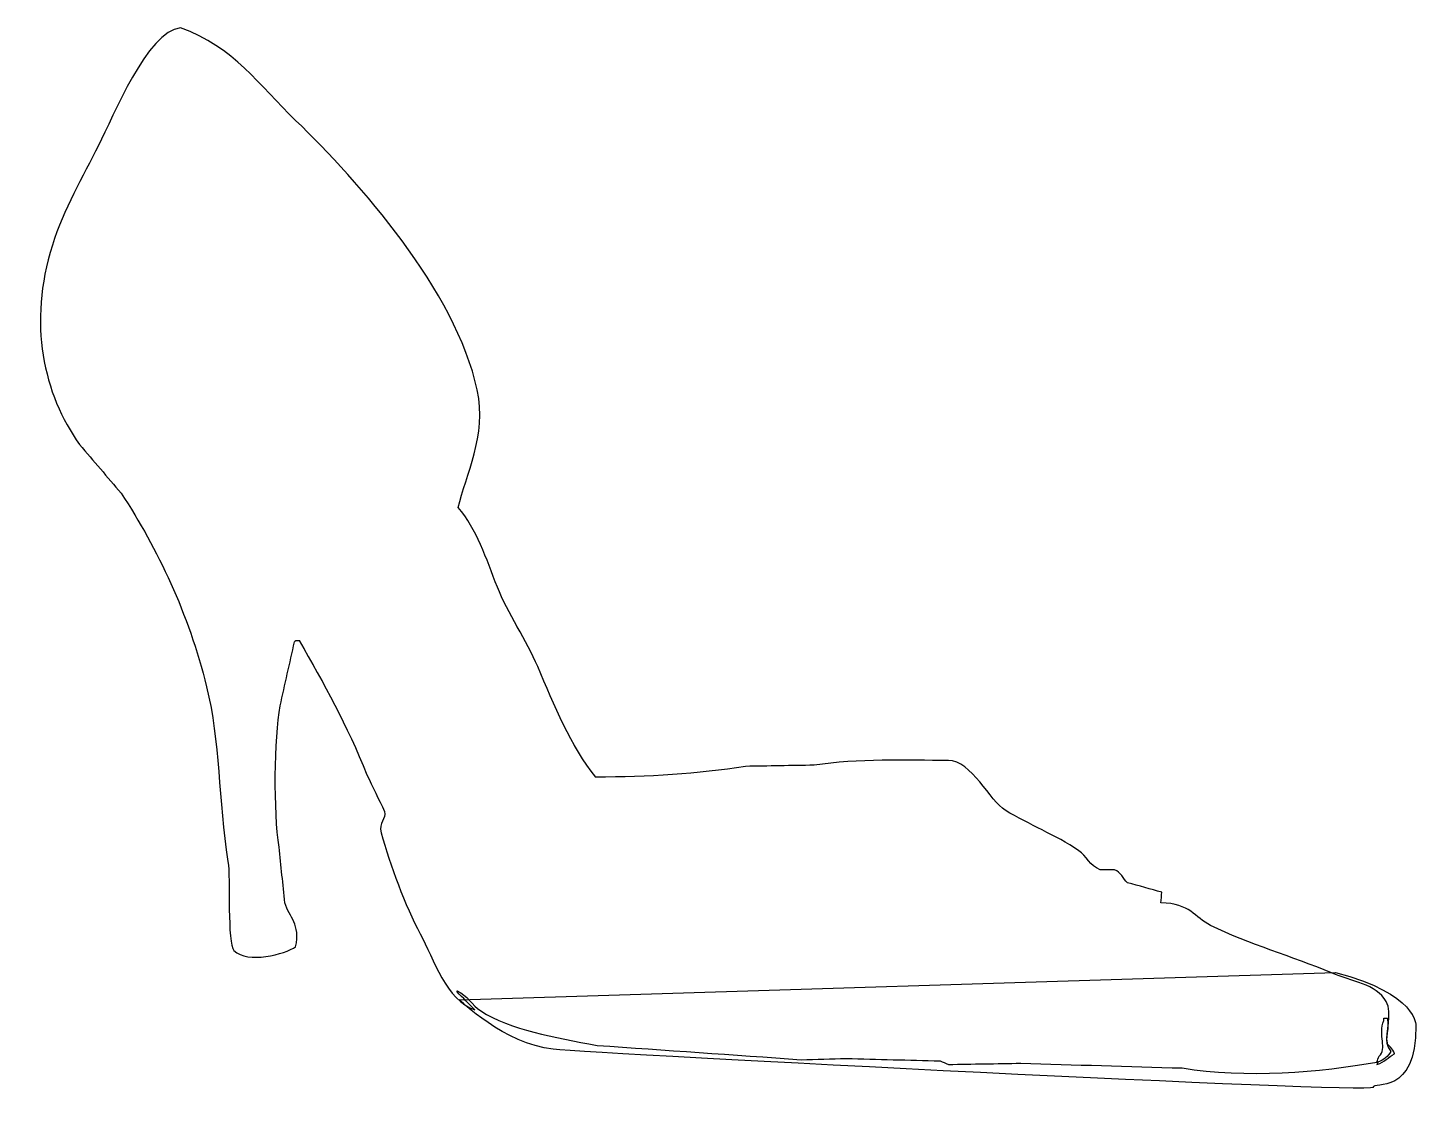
# Model space of a CAD drawing. Header units: centimetres. Extents: x -6.9 to 6.8, y -5.3 to 5.3.
import ezdxf

# ---------------------------------------------------------------- set-up
doc = ezdxf.new("R2010")
doc.units = ezdxf.units.CM
doc.header["$MEASUREMENT"] = 0
doc.layers.add('Camada 1', color=7, linetype='Continuous')

msp = doc.modelspace()

# ---------------------------------------------------------------- linework, layer by layer
at = {"layer": 'Camada 1'}
for points, knots in [([(4.29159, -3.42053), (4.58734, -3.42423), (4.62465, -3.56372), (4.78607, -3.64426), (4.78607, -3.64426), (5.16636, -3.83383), (5.59821, -3.94866), (5.98709, -4.11535), (5.98709, -4.11535), (6.1819, -4.19885), (6.42902, -4.22372), (6.52877, -4.3979), (6.52877, -4.3979), (6.59693, -4.51715), (6.5157, -4.70458), (6.54044, -4.80999), (6.54044, -4.80999), (6.54994, -4.85), (6.59619, -4.8569), (6.61114, -4.91598), (6.61114, -4.91598), (6.54121, -4.94987), (6.52174, -5.00004), (6.4345, -5.02205), (6.4345, -5.02205), (6.43842, -5.01422), (6.44231, -5.00628), (6.44627, -4.99845), (6.44627, -4.99845), (6.50829, -4.97705), (6.5425, -4.94159), (6.57573, -4.89238), (6.57573, -4.89238), (6.48432, -4.76834), (6.5656, -4.73112), (6.54043, -4.56284), (6.54043, -4.56284), (6.52876, -4.56284), (6.51696, -4.56284), (6.50513, -4.56284), (6.50513, -4.56284), (6.50513, -4.57059), (6.50513, -4.5785), (6.50513, -4.58626), (6.50513, -4.58626), (6.44642, -4.73239), (6.54053, -4.86907), (6.45806, -4.93958), (6.45806, -4.93958), (6.45025, -4.95921), (6.44229, -4.97882), (6.43449, -4.99848), (6.43449, -4.99848), (5.88461, -5.09921), (5.1247, -5.16149), (4.50356, -5.05738), (4.50356, -5.05738), (3.96979, -5.04172), (3.43586, -5.02603), (2.90222, -5.0102), (2.90222, -5.0102), (2.6628, -5.01425), (2.42338, -5.01814), (2.18401, -5.02208), (2.18401, -5.02208), (2.15652, -5.0102), (2.12908, -4.99848), (2.10159, -4.98668), (2.10159, -4.98668), (1.79158, -4.97885), (1.48143, -4.97102), (1.17142, -4.96318), (1.17142, -4.96318), (1.02233, -4.96704), (0.87305, -4.97101), (0.72396, -4.97495), (0.72396, -4.97495), (0.04901, -4.92777), (-0.62624, -4.88068), (-1.30119, -4.83358), (-1.30119, -4.83358), (-1.7318, -4.75325), (-2.15598, -4.68025), (-2.45509, -4.49208), (-2.45509, -4.49208), (-2.5455, -4.4353), (-2.58611, -4.33635), (-2.69062, -4.29195), (-2.69062, -4.29195), (-2.69062, -4.29581), (-2.69062, -4.29986), (-2.69062, -4.30372), (-2.69062, -4.30372), (-2.63164, -4.36254), (-2.57285, -4.42149), (-2.51385, -4.4803), (-2.51385, -4.4803), (-2.79762, -4.38889), (-2.92136, -3.97603), (-3.05553, -3.72669), (-3.05553, -3.72669), (-3.20547, -3.44822), (-3.35393, -3.04441), (-3.44404, -2.72582), (-3.44404, -2.72582), (-3.47299, -2.62382), (-3.38856, -2.58779), (-3.40874, -2.51397), (-3.40874, -2.51397), (-3.46764, -2.39224), (-3.52651, -2.2705), (-3.5854, -2.14887), (-3.5854, -2.14887), (-3.78132, -1.65804), (-4.01455, -1.24225), (-4.25654, -0.81833), (-4.25654, -0.81833), (-4.26823, -0.81833), (-4.28004, -0.81833), (-4.29184, -0.81833), (-4.29184, -0.81833), (-4.2957, -0.82222), (-4.29978, -0.82616), (-4.30364, -0.8301), (-4.30364, -0.8301), (-4.35074, -1.04193), (-4.39783, -1.25396), (-4.4449, -1.46589), (-4.4449, -1.46589), (-4.50491, -1.78908), (-4.51052, -2.51634), (-4.4567, -2.86715), (-4.4567, -2.86715), (-4.43707, -3.05164), (-4.41746, -3.23603), (-4.3978, -3.42053), (-4.3978, -3.42053), (-4.35486, -3.56835), (-4.24281, -3.62807), (-4.29183, -3.85622), (-4.29183, -3.85622), (-4.39724, -3.92774), (-4.76795, -4.02772), (-4.90413, -3.89162), (-4.90413, -3.89162), (-4.97316, -3.82251), (-4.9372, -3.17153), (-4.96297, -3.00844), (-4.96297, -3.00844), (-5.05912, -2.39913), (-5.04065, -1.81615), (-5.17493, -1.27746), (-5.17493, -1.27746), (-5.35813, -0.54282), (-5.65729, 0.0839), (-6.02268, 0.64183), (-6.02268, 0.64183), (-6.16003, 0.80272), (-6.29742, 0.96372), (-6.4348, 1.12462), (-6.4348, 1.12462), (-6.79447, 1.6233), (-6.94939, 2.32688), (-6.70563, 3.10285), (-6.70563, 3.10285), (-6.59334, 3.46017), (-6.40609, 3.77777), (-6.24644, 4.09202), (-6.24644, 4.09202), (-6.10127, 4.37753), (-5.76577, 5.22528), (-5.43399, 5.25769), (-5.43399, 5.25769), (-4.90681, 5.07007), (-4.6518, 4.68622), (-4.29186, 4.33922), (-4.29186, 4.33922), (-3.66284, 3.73282), (-2.70245, 2.64877), (-2.49047, 1.66629), (-2.49047, 1.66629), (-2.39207, 1.21097), (-2.60567, 0.82047), (-2.67883, 0.50051), (-2.67883, 0.50051), (-2.49492, 0.28744), (-2.40292, -0.00527), (-2.29021, -0.2884), (-2.29021, -0.2884), (-2.18821, -0.54449), (-1.99848, -0.82148), (-1.88982, -1.07728), (-1.88982, -1.07728), (-1.7271, -1.46074), (-1.56102, -1.86796), (-1.31295, -2.17242), (-1.31295, -2.17242), (-0.79386, -2.17298), (-0.30184, -2.14205), (0.17057, -2.06645), (0.17057, -2.06645), (0.3983, -2.06251), (0.62589, -2.05851), (0.85354, -2.05468), (0.85354, -2.05468), (1.28391, -1.98758), (1.77508, -2.00684), (2.18405, -2.00758), (2.18405, -2.00758), (2.41127, -2.00806), (2.59908, -2.41221), (2.74917, -2.50214), (2.74917, -2.50214), (2.99478, -2.64914), (3.23989, -2.7423), (3.4791, -2.90245), (3.4791, -2.90245), (3.55636, -2.95426), (3.58499, -3.05358), (3.69108, -3.09091), (3.69108, -3.09091), (3.73826, -3.09091), (3.78535, -3.09091), (3.83242, -3.09091), (3.83242, -3.09091), (3.89841, -3.11173), (3.91478, -3.18481), (3.96196, -3.2204), (3.96196, -3.2204), (4.0757, -3.25183), (4.18961, -3.28324), (4.30338, -3.31459), (4.30338, -3.31459), (4.29945, -3.34994), (4.29559, -3.38534), (4.29159, -3.42053)], [0, 0, 0, 0, 0.01666667, 0.01666667, 0.01666667, 0.01666667, 0.03333333, 0.03333333, 0.03333333, 0.03333333, 0.05, 0.05, 0.05, 0.05, 0.06666667, 0.06666667, 0.06666667, 0.06666667, 0.08333333, 0.08333333, 0.08333333, 0.08333333, 0.1, 0.1, 0.1, 0.1, 0.11666667, 0.11666667, 0.11666667, 0.11666667, 0.13333333, 0.13333333, 0.13333333, 0.13333333, 0.15, 0.15, 0.15, 0.15, 0.16666667, 0.16666667, 0.16666667, 0.16666667, 0.18333333, 0.18333333, 0.18333333, 0.18333333, 0.2, 0.2, 0.2, 0.2, 0.21666667, 0.21666667, 0.21666667, 0.21666667, 0.23333333, 0.23333333, 0.23333333, 0.23333333, 0.25, 0.25, 0.25, 0.25, 0.26666667, 0.26666667, 0.26666667, 0.26666667, 0.28333333, 0.28333333, 0.28333333, 0.28333333, 0.3, 0.3, 0.3, 0.3, 0.31666667, 0.31666667, 0.31666667, 0.31666667, 0.33333333, 0.33333333, 0.33333333, 0.33333333, 0.35, 0.35, 0.35, 0.35, 0.36666667, 0.36666667, 0.36666667, 0.36666667, 0.38333333, 0.38333333, 0.38333333, 0.38333333, 0.4, 0.4, 0.4, 0.4, 0.41666667, 0.41666667, 0.41666667, 0.41666667, 0.43333333, 0.43333333, 0.43333333, 0.43333333, 0.45, 0.45, 0.45, 0.45, 0.46666667, 0.46666667, 0.46666667, 0.46666667, 0.48333333, 0.48333333, 0.48333333, 0.48333333, 0.5, 0.5, 0.5, 0.5, 0.51666667, 0.51666667, 0.51666667, 0.51666667, 0.53333333, 0.53333333, 0.53333333, 0.53333333, 0.55, 0.55, 0.55, 0.55, 0.56666667, 0.56666667, 0.56666667, 0.56666667, 0.58333333, 0.58333333, 0.58333333, 0.58333333, 0.6, 0.6, 0.6, 0.6, 0.61666667, 0.61666667, 0.61666667, 0.61666667, 0.63333333, 0.63333333, 0.63333333, 0.63333333, 0.65, 0.65, 0.65, 0.65, 0.66666667, 0.66666667, 0.66666667, 0.66666667, 0.68333333, 0.68333333, 0.68333333, 0.68333333, 0.7, 0.7, 0.7, 0.7, 0.71666667, 0.71666667, 0.71666667, 0.71666667, 0.73333333, 0.73333333, 0.73333333, 0.73333333, 0.75, 0.75, 0.75, 0.75, 0.76666667, 0.76666667, 0.76666667, 0.76666667, 0.78333333, 0.78333333, 0.78333333, 0.78333333, 0.8, 0.8, 0.8, 0.8, 0.81666667, 0.81666667, 0.81666667, 0.81666667, 0.83333333, 0.83333333, 0.83333333, 0.83333333, 0.85, 0.85, 0.85, 0.85, 0.86666667, 0.86666667, 0.86666667, 0.86666667, 0.88333333, 0.88333333, 0.88333333, 0.88333333, 0.9, 0.9, 0.9, 0.9, 0.91666667, 0.91666667, 0.91666667, 0.91666667, 0.93333333, 0.93333333, 0.93333333, 0.93333333, 0.95, 0.95, 0.95, 0.95, 0.96666667, 0.96666667, 0.96666667, 0.96666667, 1, 1, 1, 1]), ([(-2.66935, -4.38039), (-2.66935, -4.38039), (-2.21551, -4.82195), (-1.73725, -4.87098), (-1.73725, -4.87098), (-1.25888, -4.92019), (6.38215, -5.31257), (6.3944, -5.25129), (6.3944, -5.25129), (6.40676, -5.19004), (6.82363, -5.33717), (6.82363, -4.63801), (6.82363, -4.63801), (6.82363, -4.63801), (6.83599, -4.31908), (6.02652, -4.11054), (6.02652, -4.11054), (6.02652, -4.11054), (-2.66935, -4.38039), (-2.66935, -4.38039)], [0, 0, 0, 0, 0.16666667, 0.16666667, 0.16666667, 0.16666667, 0.33333333, 0.33333333, 0.33333333, 0.33333333, 0.5, 0.5, 0.5, 0.5, 0.66666667, 0.66666667, 0.66666667, 0.66666667, 1, 1, 1, 1]), ([(-2.66935, -4.38039), (-2.66935, -4.38039), (-2.66935, -4.38039), (-2.66935, -4.38039), (-2.66935, -4.38039), (-2.66935, -4.38039), (-2.66935, -4.38039), (-2.66935, -4.38039)], [0, 0, 0, 0, 0.33333333, 0.33333333, 0.33333333, 0.33333333, 1, 1, 1, 1])]:
    msp.add_open_spline(points, degree=3, knots=knots, dxfattribs=at)
at = {"layer": 'Camada 1', "lineweight": 9}
for points, knots in [([(4.29159, -3.42053), (4.58734, -3.42423), (4.62465, -3.56372), (4.78607, -3.64426), (4.78607, -3.64426), (5.16636, -3.83383), (5.59821, -3.94866), (5.98709, -4.11535), (5.98709, -4.11535), (6.1819, -4.19885), (6.42902, -4.22372), (6.52877, -4.3979), (6.52877, -4.3979), (6.59693, -4.51715), (6.5157, -4.70458), (6.54044, -4.80999), (6.54044, -4.80999), (6.54994, -4.85), (6.59619, -4.8569), (6.61114, -4.91598), (6.61114, -4.91598), (6.54121, -4.94987), (6.52174, -5.00004), (6.4345, -5.02205), (6.4345, -5.02205), (6.43842, -5.01422), (6.44231, -5.00628), (6.44627, -4.99845), (6.44627, -4.99845), (6.50829, -4.97705), (6.5425, -4.94159), (6.57573, -4.89238), (6.57573, -4.89238), (6.48432, -4.76834), (6.5656, -4.73112), (6.54043, -4.56284), (6.54043, -4.56284), (6.52876, -4.56284), (6.51696, -4.56284), (6.50513, -4.56284), (6.50513, -4.56284), (6.50513, -4.57059), (6.50513, -4.5785), (6.50513, -4.58626), (6.50513, -4.58626), (6.44642, -4.73239), (6.54053, -4.86907), (6.45806, -4.93958), (6.45806, -4.93958), (6.45025, -4.95921), (6.44229, -4.97882), (6.43449, -4.99848), (6.43449, -4.99848), (5.88461, -5.09921), (5.1247, -5.16149), (4.50356, -5.05738), (4.50356, -5.05738), (3.96979, -5.04172), (3.43586, -5.02603), (2.90222, -5.0102), (2.90222, -5.0102), (2.6628, -5.01425), (2.42338, -5.01814), (2.18401, -5.02208), (2.18401, -5.02208), (2.15652, -5.0102), (2.12908, -4.99848), (2.10159, -4.98668), (2.10159, -4.98668), (1.79158, -4.97885), (1.48143, -4.97102), (1.17142, -4.96318), (1.17142, -4.96318), (1.02233, -4.96704), (0.87305, -4.97101), (0.72396, -4.97495), (0.72396, -4.97495), (0.04901, -4.92777), (-0.62624, -4.88068), (-1.30119, -4.83358), (-1.30119, -4.83358), (-1.7318, -4.75325), (-2.15598, -4.68025), (-2.45509, -4.49208), (-2.45509, -4.49208), (-2.5455, -4.4353), (-2.58611, -4.33635), (-2.69062, -4.29195), (-2.69062, -4.29195), (-2.69062, -4.29581), (-2.69062, -4.29986), (-2.69062, -4.30372), (-2.69062, -4.30372), (-2.63164, -4.36254), (-2.57285, -4.42149), (-2.51385, -4.4803), (-2.51385, -4.4803), (-2.79762, -4.38889), (-2.92136, -3.97603), (-3.05553, -3.72669), (-3.05553, -3.72669), (-3.20547, -3.44822), (-3.35393, -3.04441), (-3.44404, -2.72582), (-3.44404, -2.72582), (-3.47299, -2.62382), (-3.38856, -2.58779), (-3.40874, -2.51397), (-3.40874, -2.51397), (-3.46764, -2.39224), (-3.52651, -2.2705), (-3.5854, -2.14887), (-3.5854, -2.14887), (-3.78132, -1.65804), (-4.01455, -1.24225), (-4.25654, -0.81833), (-4.25654, -0.81833), (-4.26823, -0.81833), (-4.28004, -0.81833), (-4.29184, -0.81833), (-4.29184, -0.81833), (-4.2957, -0.82222), (-4.29978, -0.82616), (-4.30364, -0.8301), (-4.30364, -0.8301), (-4.35074, -1.04193), (-4.39783, -1.25396), (-4.4449, -1.46589), (-4.4449, -1.46589), (-4.50491, -1.78908), (-4.51052, -2.51634), (-4.4567, -2.86715), (-4.4567, -2.86715), (-4.43707, -3.05164), (-4.41746, -3.23603), (-4.3978, -3.42053), (-4.3978, -3.42053), (-4.35486, -3.56835), (-4.24281, -3.62807), (-4.29183, -3.85622), (-4.29183, -3.85622), (-4.39724, -3.92774), (-4.76795, -4.02772), (-4.90413, -3.89162), (-4.90413, -3.89162), (-4.97316, -3.82251), (-4.9372, -3.17153), (-4.96297, -3.00844), (-4.96297, -3.00844), (-5.05912, -2.39913), (-5.04065, -1.81615), (-5.17493, -1.27746), (-5.17493, -1.27746), (-5.35813, -0.54282), (-5.65729, 0.0839), (-6.02268, 0.64183), (-6.02268, 0.64183), (-6.16003, 0.80272), (-6.29742, 0.96372), (-6.4348, 1.12462), (-6.4348, 1.12462), (-6.79447, 1.6233), (-6.94939, 2.32688), (-6.70563, 3.10285), (-6.70563, 3.10285), (-6.59334, 3.46017), (-6.40609, 3.77777), (-6.24644, 4.09202), (-6.24644, 4.09202), (-6.10127, 4.37753), (-5.76577, 5.22528), (-5.43399, 5.25769), (-5.43399, 5.25769), (-4.90681, 5.07007), (-4.6518, 4.68622), (-4.29186, 4.33922), (-4.29186, 4.33922), (-3.66284, 3.73282), (-2.70245, 2.64877), (-2.49047, 1.66629), (-2.49047, 1.66629), (-2.39207, 1.21097), (-2.60567, 0.82047), (-2.67883, 0.50051), (-2.67883, 0.50051), (-2.49492, 0.28744), (-2.40292, -0.00527), (-2.29021, -0.2884), (-2.29021, -0.2884), (-2.18821, -0.54449), (-1.99848, -0.82148), (-1.88982, -1.07728), (-1.88982, -1.07728), (-1.7271, -1.46074), (-1.56102, -1.86796), (-1.31295, -2.17242), (-1.31295, -2.17242), (-0.79386, -2.17298), (-0.30184, -2.14205), (0.17057, -2.06645), (0.17057, -2.06645), (0.3983, -2.06251), (0.62589, -2.05851), (0.85354, -2.05468), (0.85354, -2.05468), (1.28391, -1.98758), (1.77508, -2.00684), (2.18405, -2.00758), (2.18405, -2.00758), (2.41127, -2.00806), (2.59908, -2.41221), (2.74917, -2.50214), (2.74917, -2.50214), (2.99478, -2.64914), (3.23989, -2.7423), (3.4791, -2.90245), (3.4791, -2.90245), (3.55636, -2.95426), (3.58499, -3.05358), (3.69108, -3.09091), (3.69108, -3.09091), (3.73826, -3.09091), (3.78535, -3.09091), (3.83242, -3.09091), (3.83242, -3.09091), (3.89841, -3.11173), (3.91478, -3.18481), (3.96196, -3.2204), (3.96196, -3.2204), (4.0757, -3.25183), (4.18961, -3.28324), (4.30338, -3.31459), (4.30338, -3.31459), (4.29945, -3.34994), (4.29559, -3.38534), (4.29159, -3.42053)], [0, 0, 0, 0, 0.01666667, 0.01666667, 0.01666667, 0.01666667, 0.03333333, 0.03333333, 0.03333333, 0.03333333, 0.05, 0.05, 0.05, 0.05, 0.06666667, 0.06666667, 0.06666667, 0.06666667, 0.08333333, 0.08333333, 0.08333333, 0.08333333, 0.1, 0.1, 0.1, 0.1, 0.11666667, 0.11666667, 0.11666667, 0.11666667, 0.13333333, 0.13333333, 0.13333333, 0.13333333, 0.15, 0.15, 0.15, 0.15, 0.16666667, 0.16666667, 0.16666667, 0.16666667, 0.18333333, 0.18333333, 0.18333333, 0.18333333, 0.2, 0.2, 0.2, 0.2, 0.21666667, 0.21666667, 0.21666667, 0.21666667, 0.23333333, 0.23333333, 0.23333333, 0.23333333, 0.25, 0.25, 0.25, 0.25, 0.26666667, 0.26666667, 0.26666667, 0.26666667, 0.28333333, 0.28333333, 0.28333333, 0.28333333, 0.3, 0.3, 0.3, 0.3, 0.31666667, 0.31666667, 0.31666667, 0.31666667, 0.33333333, 0.33333333, 0.33333333, 0.33333333, 0.35, 0.35, 0.35, 0.35, 0.36666667, 0.36666667, 0.36666667, 0.36666667, 0.38333333, 0.38333333, 0.38333333, 0.38333333, 0.4, 0.4, 0.4, 0.4, 0.41666667, 0.41666667, 0.41666667, 0.41666667, 0.43333333, 0.43333333, 0.43333333, 0.43333333, 0.45, 0.45, 0.45, 0.45, 0.46666667, 0.46666667, 0.46666667, 0.46666667, 0.48333333, 0.48333333, 0.48333333, 0.48333333, 0.5, 0.5, 0.5, 0.5, 0.51666667, 0.51666667, 0.51666667, 0.51666667, 0.53333333, 0.53333333, 0.53333333, 0.53333333, 0.55, 0.55, 0.55, 0.55, 0.56666667, 0.56666667, 0.56666667, 0.56666667, 0.58333333, 0.58333333, 0.58333333, 0.58333333, 0.6, 0.6, 0.6, 0.6, 0.61666667, 0.61666667, 0.61666667, 0.61666667, 0.63333333, 0.63333333, 0.63333333, 0.63333333, 0.65, 0.65, 0.65, 0.65, 0.66666667, 0.66666667, 0.66666667, 0.66666667, 0.68333333, 0.68333333, 0.68333333, 0.68333333, 0.7, 0.7, 0.7, 0.7, 0.71666667, 0.71666667, 0.71666667, 0.71666667, 0.73333333, 0.73333333, 0.73333333, 0.73333333, 0.75, 0.75, 0.75, 0.75, 0.76666667, 0.76666667, 0.76666667, 0.76666667, 0.78333333, 0.78333333, 0.78333333, 0.78333333, 0.8, 0.8, 0.8, 0.8, 0.81666667, 0.81666667, 0.81666667, 0.81666667, 0.83333333, 0.83333333, 0.83333333, 0.83333333, 0.85, 0.85, 0.85, 0.85, 0.86666667, 0.86666667, 0.86666667, 0.86666667, 0.88333333, 0.88333333, 0.88333333, 0.88333333, 0.9, 0.9, 0.9, 0.9, 0.91666667, 0.91666667, 0.91666667, 0.91666667, 0.93333333, 0.93333333, 0.93333333, 0.93333333, 0.95, 0.95, 0.95, 0.95, 0.96666667, 0.96666667, 0.96666667, 0.96666667, 1, 1, 1, 1]), ([(-2.66935, -4.38039), (-2.66935, -4.38039), (-2.21551, -4.82195), (-1.73725, -4.87098), (-1.73725, -4.87098), (-1.25888, -4.92019), (6.38215, -5.31257), (6.3944, -5.25129), (6.3944, -5.25129), (6.40676, -5.19004), (6.82363, -5.33717), (6.82363, -4.63801), (6.82363, -4.63801), (6.82363, -4.63801), (6.83599, -4.31908), (6.02652, -4.11054)], [0, 0, 0, 0, 0.2, 0.2, 0.2, 0.2, 0.4, 0.4, 0.4, 0.4, 0.6, 0.6, 0.6, 0.6, 1, 1, 1, 1])]:
    msp.add_open_spline(points, degree=3, knots=knots, dxfattribs=at)

doc.saveas('drawing.dxf')
